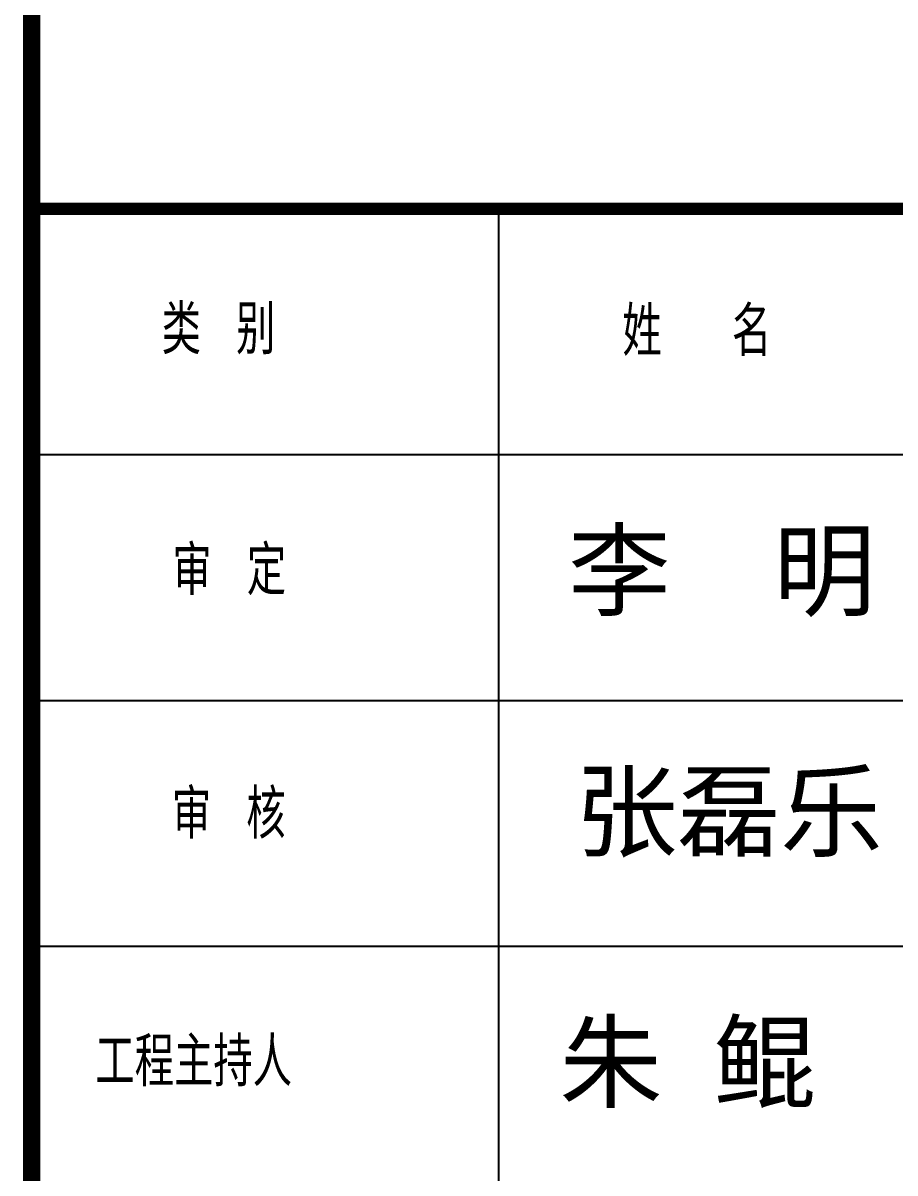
# Model space of a CAD drawing. Extents: x -409572 to -157272, y 600795 to 878326.
# Drawn here: x -167075 to -161755, y 727571 to 734590 of the extents above; entities that cross this region are included whole.
import ezdxf

# ---------------------------------------------------------------- set-up
doc = ezdxf.new("R2010")
doc.units = 0
doc.header["$LTSCALE"] = 1000
doc.header["$MEASUREMENT"] = 0
for name, color, linetype in [('PP-PM-TK', 7, 'CONTINUOUS'), ('PUB_TEXT', 7, 'CONTINUOUS'), ('PUB_TITLE', 4, 'CONTINUOUS'), ('签名', 255, 'CONTINUOUS')]:
    doc.layers.add(name, color=color, linetype=linetype)
doc.styles.add('-黑体', font='simhei.ttf', dxfattribs={"width": 0.8})
doc.styles.add('TQ', font='txt.shx', dxfattribs={"width": 0.8, "bigfont": 'hztxt.shx'})

msp = doc.modelspace()

# ---------------------------------------------------------------- linework, layer by layer
at = {"layer": 'PP-PM-TK', "color": 4, "const_width": 105}
msp.add_lwpolyline([(-167022, 784659), (-167022, 698559.1)], dxfattribs=at)
at = {"layer": 'PUB_TITLE', "color": 4}
for p, q in [((-164172.1, 722955.2), (-164172.1, 733455.2)), ((-167022, 731955.2), (-158772, 731955.2)), ((-167022, 730455.2), (-158772, 730455.2)), ((-167022, 728955.2), (-158772, 728955.2))]:
    msp.add_line(p, q, dxfattribs=at)
at = {"layer": 'PUB_TITLE', "color": 4, "const_width": 75}
msp.add_lwpolyline([(-167022, 733455.2), (-158772, 733455.2)], dxfattribs=at)

# ---------------------------------------------------------------- texts
at = {"layer": 'PUB_TEXT', "color": 2, "char_height": 300, "width": 2519.746, "attachment_point": 1, "style": 'TQ'}
for s, insert in [('类 别', (-166229, 732868.7)), ('姓  名', (-163417.7, 732857.5)), ('审 定', (-166163.5, 731398.1)), ('审 核', (-166166.3, 729911.4)), ('工程主持人', (-166633.4, 728399.5))]:
    msp.add_mtext(s, dxfattribs=dict(at, insert=insert))
at = {"layer": '签名', "linetype": 'CONTINUOUS', "style": '-黑体'}
for s, p in [('李  明', (-163749.2, 731018.4)), ('张磊乐', (-163707.9, 729548.5)), ('朱 鲲', (-163802, 728018.4))]:
    msp.add_text(s, height=459, dxfattribs=at).set_placement(p)

doc.saveas('drawing.dxf')
